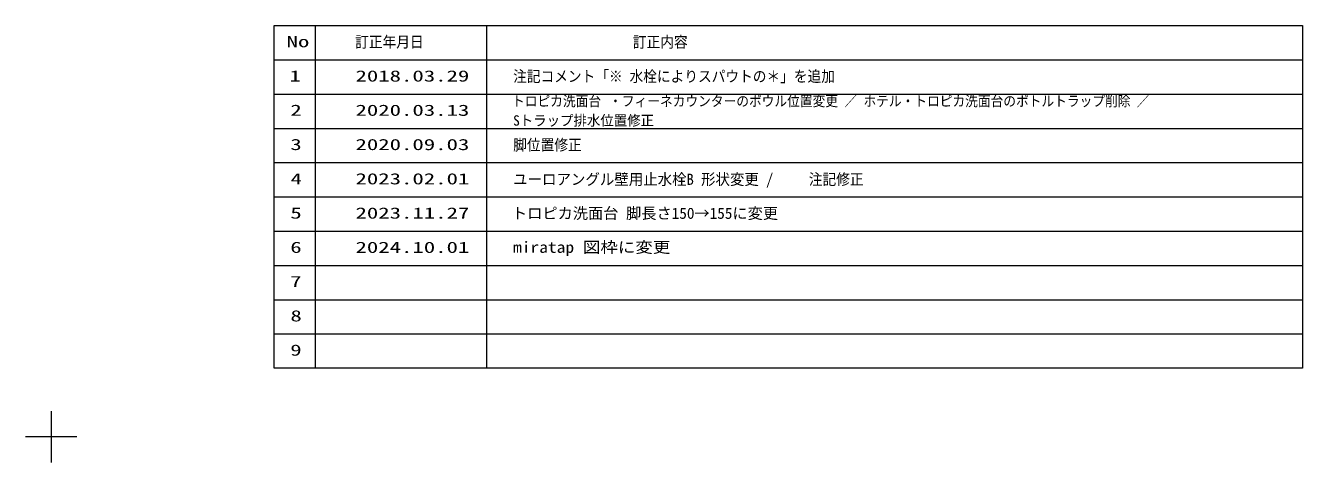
# Model space of a CAD drawing. Units: millimetres, scale not verified. Extents: x -6062 to 6062, y -3045 to 3045.
# Drawn here: x 2338 to 6062, y -3045 to -1770 of the extents above; entities that cross this region are included whole.
import ezdxf
from ezdxf.enums import TextEntityAlignment as Align

# ---------------------------------------------------------------- set-up
doc = ezdxf.new("R2010")
doc.units = ezdxf.units.MM
doc.header["$LTSCALE"] = 20
doc.layers.add('0-0_1図面枠', color=7, linetype='Continuous', lineweight=9)
doc.styles.add('ＭＳ ゴシック', font='')
doc.styles.get('ＭＳ ゴシック').set_extended_font_data('MS Gothic')

# ---------------------------------------------------------------- blocks, each defined once
blk = doc.blocks.new('グループ')
at = {"layer": '0-0_1図面枠'}
for p, q in [((84000, -57900), (84000, -60900)), ((85500, -59400), (82500, -59400))]:
    blk.add_line(p, q, dxfattribs=at)
blk = doc.blocks.new('グループ-1')
at = {"layer": '0-0_1図面枠'}
for p, q in [((99400, -35400), (99400, -55400)), ((109400, -35400), (109400, -55400)), ((97000, -37400), (157000, -37400)), ((97000, -39400), (157000, -39400)), ((97000, -41400), (157000, -41400)), ((97000, -43400), (157000, -43400)), ((97000, -45400), (157000, -45400)), ((97000, -47400), (157000, -47400)), ((97000, -49400), (157000, -49400)), ((97000, -51400), (157000, -51400)), ((97000, -53400), (157000, -53400))]:
    blk.add_line(p, q, dxfattribs=at)
blk.add_lwpolyline([(97000, -35400), (157000, -35400), (157000, -55400), (97000, -55400)], close=True, dxfattribs=at)
blk = doc.blocks.new('図面枠')
at = {"layer": '0-0_1図面枠'}
for name in ['グループ', 'グループ-1']:
    blk.add_blockref(name, (0, 0), dxfattribs=at)
at = {"layer": '0-0_1図面枠', "style": 'ＭＳ ゴシック'}
for s, width, p in [('No', 1.5, (97731, -36863.4)), ('訂正年月日', 0.9, (101734.4, -36876.6)), ('訂正内容', 0.9, (117934.4, -36878.7)), ('1', 1.5, (97896.5, -38865.1)), ('2', 1.5, (97949.9, -40863.4)), ('3', 1.5, (97949.9, -42863.4)), ('4', 1.5, (97965.5, -44863.4)), ('5', 1.5, (97949.9, -46863.4)), ('6', 1.5, (97945.9, -48863.4)), ('7', 1.5, (97934.4, -50863.4)), ('8', 1.5, (97954, -52863.4)), ('9', 1.5, (97945.9, -54863.4))]:
    blk.add_text(s, height=650.9, dxfattribs=dict(at, width=width)).set_placement(p, align=Align.BOTTOM_LEFT)

msp = doc.modelspace()

# ---------------------------------------------------------------- block references
at = {"layer": '0-0_1図面枠', "xscale": 0.05, "yscale": 0.05}
msp.add_blockref('図面枠', (-1787.5, 0), dxfattribs=at)

# ---------------------------------------------------------------- texts
at = {"layer": '0-0_1図面枠', "style": 'ＭＳ ゴシック'}
for s, height, width, p in [('注記コメント「※ 水栓によりスパウトの＊」を追加', 32.55, 0.9, (3759.79, -1944.22)), ('2018.03.29', 32.55, 1.5, (3300, -1943.26)), ('トロピカ洗面台', 30.22, 0.9, (3756.78, -2014.6)), ('・フィーネカウンターのボウル位置変更 ／ ホテル・トロピカ洗面台のボトルトラップ削除 ／', 30.22, 0.9, (4039.88, -2014.6)), ('2020.03.13', 32.55, 1.5, (3300, -2043.26)), ('Sトラップ排水位置修正', 30.22, 0.95, (3759.83, -2071.26)), ('2020.09.03', 32.55, 1.5, (3300, -2143.26)), ('脚位置修正', 32.55, 0.9, (3760.2, -2144.22)), ('ユーロアングル壁用止水栓B 形状変更 /', 32.55, 0.95, (3759.79, -2244.71)), ('注記修正', 32.55, 0.9, (4622.4, -2244.71)), ('2023.02.01', 32.55, 1.5, (3300, -2243.26)), ('2023.11.27', 32.55, 1.5, (3300, -2343.26)), ('2024.10.01', 32.55, 1.5, (3300, -2443.26)), ('miratap 図枠に変更', 32.55, 1.15, (3759.62, -2442.97))]:
    msp.add_text(s, height=height, dxfattribs=dict(at, width=width)).set_placement(p, align=Align.BOTTOM_LEFT)
msp.add_text('トロピカ洗面台 脚長さ150→155に変更', height=32.55, dxfattribs=at).set_placement((3756.34, -2343.85), align=Align.BOTTOM_LEFT)

doc.saveas('drawing.dxf')
